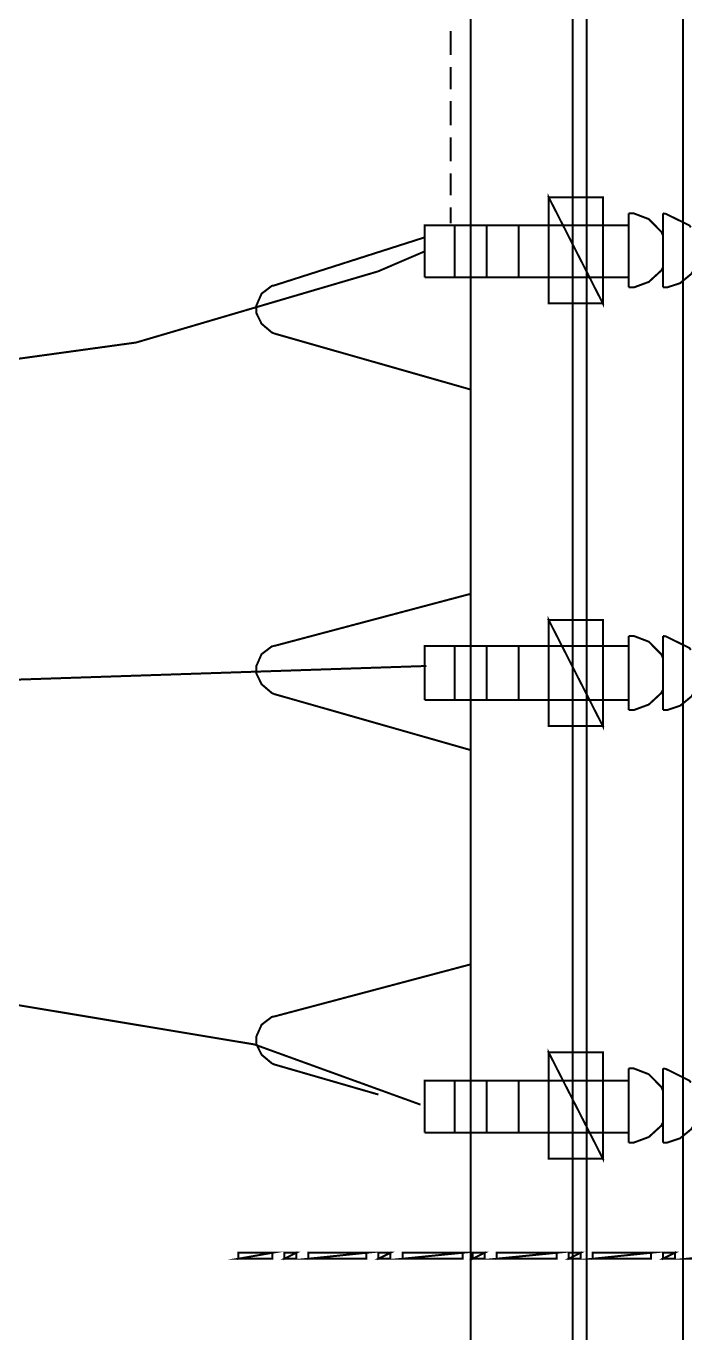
# Model space of a CAD drawing. Extents: x 219 to 1226, y 175 to 465.
# Drawn here: x 679.08 to 693.04, y 288.75 to 316.4 of the extents above; entities that cross this region are included whole.
import ezdxf

# ---------------------------------------------------------------- set-up
doc = ezdxf.new("R2010")
doc.units = 0
doc.header["$MEASUREMENT"] = 0
doc.layers.add('C00-00-00-BLACK', color=7, linetype='Continuous')
doc.layers.add('CFF-00-00', color=1, linetype='Continuous')

msp = doc.modelspace()

# ---------------------------------------------------------------- linework, layer by layer
at = {"layer": 'C00-00-00-BLACK', "const_width": 0.0423}
for points in [[(652.618, 326.175), (692.993, 326.175), (692.993, 257.804), (683.068, 257.804)], [(670.557, 257.804), (670.557, 262.296), (657.113, 262.296), (657.113, 321.681), (688.498, 321.681), (688.498, 262.296), (685.148, 262.296), (685.148, 257.804)], [(688.075, 315.79), (688.075, 316.297)], [(688.075, 315.069), (688.075, 315.535)], [(688.075, 314.304), (688.075, 314.816)], [(688.075, 313.544), (688.075, 314.051)], [(688.075, 312.823), (688.075, 313.289)], [(688.075, 312.228), (688.075, 312.569)], [(691.848, 310.873), (691.848, 312.44)], [(692.57, 311.974), (692.538, 312.049), (692.272, 312.319), (691.954, 312.44), (691.848, 312.44)], [(692.57, 310.873), (692.57, 312.44)], [(693.162, 312.144), (693.131, 312.186), (692.633, 312.43), (692.57, 312.44)], [(691.848, 312.186), (687.522, 312.186), (687.522, 311.085)], [(688.159, 312.186), (688.159, 311.085)], [(688.837, 312.186), (688.837, 311.085)], [(689.516, 312.186), (689.516, 311.085)], [(691.848, 310.873), (691.954, 310.873), (692.272, 310.99), (692.538, 311.233), (692.57, 311.296)], [(692.57, 310.873), (692.661, 310.873), (692.935, 310.964), (693.173, 311.16), (693.205, 311.212)], [(687.522, 311.085), (691.848, 311.085)], [(691.848, 301.928), (691.848, 303.496)], [(692.57, 303.031), (692.538, 303.105), (692.272, 303.375), (691.954, 303.496), (691.848, 303.496)], [(692.57, 301.928), (692.57, 303.496)], [(693.162, 303.2), (693.131, 303.243), (692.633, 303.487), (692.57, 303.496)], [(691.848, 303.286), (687.522, 303.286), (687.522, 302.139)], [(688.159, 303.286), (688.159, 302.139)], [(688.837, 303.286), (688.837, 302.139)], [(689.516, 303.286), (689.516, 302.139)], [(691.848, 301.928), (691.954, 301.928), (692.272, 302.045), (692.538, 302.29), (692.57, 302.354)], [(687.522, 302.139), (691.848, 302.139)], [(692.57, 301.928), (692.661, 301.928), (692.935, 302.019), (693.173, 302.214), (693.205, 302.266)], [(691.848, 292.774), (691.848, 294.342)], [(692.57, 293.874), (692.538, 293.948), (692.272, 294.22), (691.954, 294.342), (691.848, 294.342)], [(692.57, 292.774), (692.57, 294.342)], [(693.162, 294.043), (693.131, 294.086), (692.633, 294.333), (692.57, 294.342)], [(691.848, 294.086), (687.522, 294.086), (687.522, 292.985)], [(688.159, 294.086), (688.159, 292.985)], [(688.837, 294.086), (688.837, 292.985)], [(689.516, 294.086), (689.516, 292.985)], [(691.848, 292.774), (691.954, 292.774), (692.272, 292.891), (692.538, 293.133), (692.57, 293.197)], [(687.522, 292.985), (691.848, 292.985)], [(692.57, 292.774), (692.661, 292.774), (692.935, 292.865), (693.173, 293.059), (693.205, 293.112)]]:
    msp.add_lwpolyline(points, dxfattribs=at)
for points in [[(690.66, 286.626), (690.959, 286.626), (690.959, 318.801), (690.66, 318.801), (690.66, 286.626)], [(691.298, 312.782), (690.151, 312.782), (691.298, 310.534), (691.298, 312.782)], [(690.151, 312.782), (691.298, 310.534), (690.151, 310.534), (690.151, 312.782)], [(691.298, 312.782), (690.151, 312.782), (690.151, 310.534), (691.298, 310.534), (691.298, 312.782)], [(691.298, 303.835), (690.151, 303.835), (691.298, 301.589), (691.298, 303.835)], [(690.151, 303.835), (691.298, 301.589), (690.151, 301.589), (690.151, 303.835)], [(691.298, 303.835), (690.151, 303.835), (690.151, 301.589), (691.298, 301.589), (691.298, 303.835)], [(691.298, 294.681), (690.151, 294.681), (691.298, 292.435), (691.298, 294.681)], [(690.151, 294.681), (691.298, 292.435), (690.151, 292.435), (690.151, 294.681)], [(691.298, 294.681), (690.151, 294.681), (690.151, 292.435), (691.298, 292.435), (691.298, 294.681)], [(683.577, 290.315), (684.299, 290.442), (684.299, 290.315), (683.577, 290.315)], [(683.577, 290.442), (683.577, 290.315), (684.299, 290.442), (683.577, 290.442)], [(684.552, 290.315), (684.807, 290.442), (684.807, 290.315), (684.552, 290.315)], [(684.552, 290.442), (684.552, 290.315), (684.807, 290.442), (684.552, 290.442)], [(685.061, 290.315), (686.291, 290.442), (686.291, 290.315), (685.061, 290.315)], [(685.061, 290.442), (685.061, 290.315), (686.291, 290.442), (685.061, 290.442)], [(686.545, 290.315), (686.8, 290.442), (686.8, 290.315), (686.545, 290.315)], [(686.545, 290.442), (686.545, 290.315), (686.8, 290.442), (686.545, 290.442)], [(687.056, 290.315), (688.328, 290.442), (688.328, 290.315), (687.056, 290.315)], [(687.056, 290.442), (687.056, 290.315), (688.328, 290.442), (687.056, 290.442)], [(688.54, 290.315), (688.794, 290.442), (688.794, 290.315), (688.54, 290.315)], [(688.54, 290.442), (688.54, 290.315), (688.794, 290.442), (688.54, 290.442)], [(689.049, 290.315), (690.321, 290.442), (690.321, 290.315), (689.049, 290.315)], [(689.049, 290.442), (689.049, 290.315), (690.321, 290.442), (689.049, 290.442)], [(690.574, 290.315), (690.829, 290.442), (690.829, 290.315), (690.574, 290.315)], [(690.574, 290.442), (690.574, 290.315), (690.829, 290.442), (690.574, 290.442)], [(691.086, 290.315), (692.316, 290.442), (692.316, 290.315), (691.086, 290.315)], [(691.086, 290.442), (691.086, 290.315), (692.316, 290.442), (691.086, 290.442)], [(692.57, 290.315), (692.823, 290.442), (692.823, 290.315), (692.57, 290.315)], [(692.57, 290.442), (692.57, 290.315), (692.823, 290.442), (692.57, 290.442)], [(693.078, 290.315), (694.309, 290.442), (694.309, 290.315), (693.078, 290.315)]]:
    msp.add_lwpolyline(points, close=True, dxfattribs=at)
at = {"layer": 'C00-00-00-BLACK'}
for points in [[(691.298, 312.782), (690.151, 312.782), (691.298, 310.534), (691.298, 312.782)], [(690.151, 312.782), (691.298, 310.534), (690.151, 310.534), (690.151, 312.782)], [(691.298, 303.835), (690.151, 303.835), (691.298, 301.589), (691.298, 303.835)], [(690.151, 303.835), (691.298, 301.589), (690.151, 301.589), (690.151, 303.835)], [(691.298, 294.681), (690.151, 294.681), (691.298, 292.435), (691.298, 294.681)], [(690.151, 294.681), (691.298, 292.435), (690.151, 292.435), (690.151, 294.681)], [(683.577, 290.442), (683.577, 290.315), (684.299, 290.442), (683.577, 290.442)], [(683.577, 290.315), (684.299, 290.442), (684.299, 290.315), (683.577, 290.315)], [(684.552, 290.442), (684.552, 290.315), (684.807, 290.442), (684.552, 290.442)], [(684.552, 290.315), (684.807, 290.442), (684.807, 290.315), (684.552, 290.315)], [(685.061, 290.442), (685.061, 290.315), (686.291, 290.442), (685.061, 290.442)], [(685.061, 290.315), (686.291, 290.442), (686.291, 290.315), (685.061, 290.315)], [(686.545, 290.442), (686.545, 290.315), (686.8, 290.442), (686.545, 290.442)], [(686.545, 290.315), (686.8, 290.442), (686.8, 290.315), (686.545, 290.315)], [(687.056, 290.442), (687.056, 290.315), (688.328, 290.442), (687.056, 290.442)], [(687.056, 290.315), (688.328, 290.442), (688.328, 290.315), (687.056, 290.315)], [(688.54, 290.442), (688.54, 290.315), (688.794, 290.442), (688.54, 290.442)], [(688.54, 290.315), (688.794, 290.442), (688.794, 290.315), (688.54, 290.315)], [(689.049, 290.442), (689.049, 290.315), (690.321, 290.442), (689.049, 290.442)], [(689.049, 290.315), (690.321, 290.442), (690.321, 290.315), (689.049, 290.315)], [(690.574, 290.442), (690.574, 290.315), (690.829, 290.442), (690.574, 290.442)], [(690.574, 290.315), (690.829, 290.442), (690.829, 290.315), (690.574, 290.315)], [(691.086, 290.442), (691.086, 290.315), (692.316, 290.442), (691.086, 290.442)], [(691.086, 290.315), (692.316, 290.442), (692.316, 290.315), (691.086, 290.315)], [(692.57, 290.442), (692.57, 290.315), (692.823, 290.442), (692.57, 290.442)], [(692.57, 290.315), (692.823, 290.442), (692.823, 290.315), (692.57, 290.315)]]:
    msp.add_lwpolyline(points, close=True, dxfattribs=at)
at = {"layer": 'CFF-00-00', "const_width": 0.0423}
for points in [[(687.522, 311.932), (684.341, 310.916)], [(675.055, 309.05), (676.644, 309.05), (681.413, 309.707), (686.535, 311.212), (687.522, 311.635)], [(684.341, 310.916), (684.288, 310.906), (684.07, 310.741), (683.96, 310.489), (683.96, 310.404), (683.96, 310.33), (684.07, 310.104), (684.288, 309.919), (684.341, 309.897)], [(684.341, 309.897), (688.498, 308.712)], [(688.498, 304.388), (684.341, 303.286)], [(684.341, 303.286), (684.288, 303.276), (684.07, 303.111), (683.96, 302.861), (683.96, 302.777), (683.96, 302.703), (684.07, 302.475), (684.288, 302.288), (684.341, 302.266)], [(687.563, 302.861), (676.155, 302.481)], [(684.341, 302.266), (688.498, 301.081)], [(688.498, 296.546), (684.341, 295.443)], [(687.436, 293.577), (683.918, 294.851), (675.521, 296.247)], [(684.341, 295.443), (684.288, 295.434), (684.07, 295.268), (683.96, 295.019), (683.96, 294.935), (683.96, 294.86), (684.07, 294.634), (684.288, 294.45), (684.341, 294.427)], [(684.341, 294.427), (686.545, 293.79)]]:
    msp.add_lwpolyline(points, dxfattribs=at)

doc.saveas('drawing.dxf')
